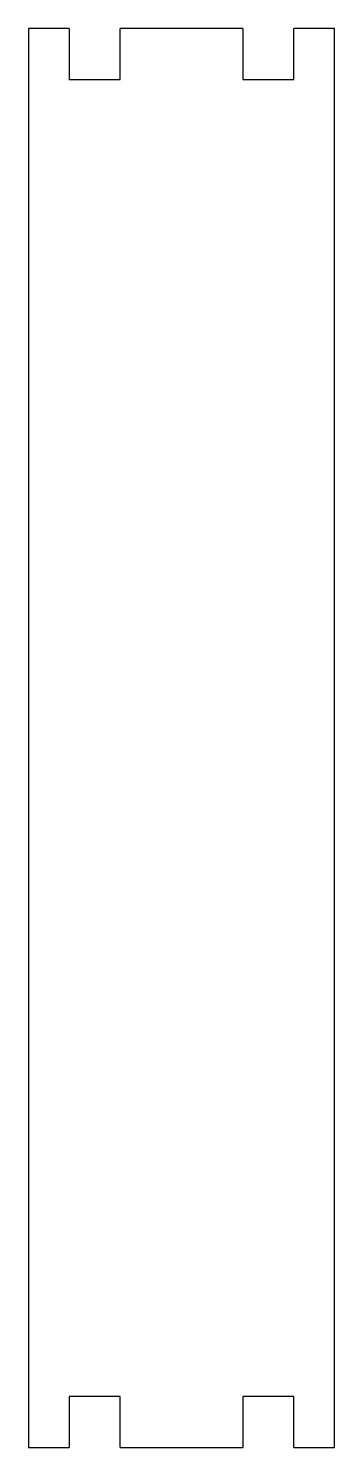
# Model space of a CAD drawing. Header units: millimetres. Extents: x -15 to 15, y -70 to 70.
import ezdxf

# ---------------------------------------------------------------- set-up
doc = ezdxf.new("R2010")
doc.units = ezdxf.units.MM
doc.layers.add('Shape2DView', color=7, linetype='CONTINUOUS')

msp = doc.modelspace()

# ---------------------------------------------------------------- linework, layer by layer
at = {"layer": 'Shape2DView'}
for p, q in [((-15, 69.5), (-15, -69.5)), ((-11, 69.5), (-15, 69.5)), ((-11, 69.5), (-11, 64.5)), ((-6, 64.5), (-6, 69.5)), ((6, 69.5), (-6, 69.5)), ((6, 69.5), (6, 64.5)), ((11, 64.5), (11, 69.5)), ((15, 69.5), (11, 69.5)), ((15, -69.5), (15, 69.5)), ((-11, 64.5), (-6, 64.5)), ((6, 64.5), (11, 64.5)), ((-6, -64.5), (-11, -64.5)), ((-11, -64.5), (-11, -69.5)), ((-6, -69.5), (-6, -64.5)), ((11, -64.5), (6, -64.5)), ((6, -64.5), (6, -69.5)), ((11, -69.5), (11, -64.5)), ((-15, -69.5), (-11, -69.5)), ((-6, -69.5), (6, -69.5)), ((11, -69.5), (15, -69.5))]:
    msp.add_line(p, q, dxfattribs=at)

doc.saveas('drawing.dxf')
